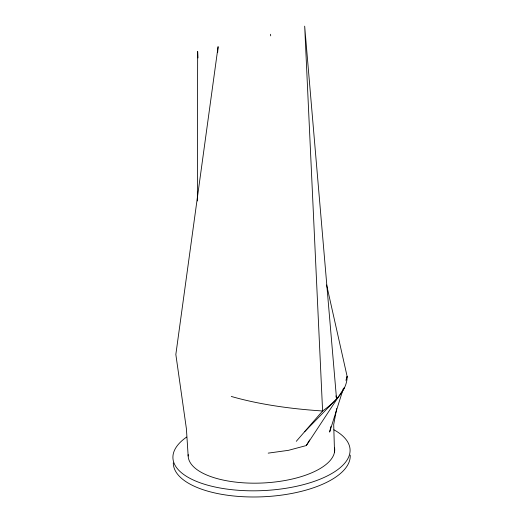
<?xml version="1.0" encoding="UTF-8"?>
<svg xmlns="http://www.w3.org/2000/svg" width="523" height="523" viewBox="0 0 523 523"><rect width="100%" height="100%" fill="white"/><g stroke="black" fill="none" stroke-linecap="round" stroke-linejoin="round"><path stroke-width="0.78" d="M197.361 200.963L197.661 51.483L197.969 57.942M217.679 52.346L218.098 46.645L175.839 354.476L186.404 428.775L188.169 456.03M336.714 408.574L333.7 424.513L334.517 452.009M330.902 426.513L329.634 432.057L343.5 388.073M345.932 380.358L347.148 376.501L326.627 284.97M268.201 453.134L288.474 450.323L306.328 445.544L309.629 439.967M346.324 377.894L347.148 376.501A210.514 68.343 -5.6 0 1 322.599 410.973L296.28 441.32M306.328 445.544L344.611 387.478M304.543 431.795L336.557 399.069L304.674 26.15L322.599 410.973A190.647 56.392 -0.4 0 1 231.29 396.441M270.424 34.257L270.711 35.865M335.975 395.859L336.557 399.069M334.596 448.002A73.344 30.386 -2.7 0 1 262.481 483.004A73.344 30.386 -2.7 0 1 188.188 454.585M333.916 429.795A88.675 36.8 -2.7 0 1 321.54 478.571A88.675 36.8 -2.7 0 1 204.755 484.331A88.675 36.8 -2.7 0 1 186.626 437.065M350.201 455.082A88.55 37.329 -2.7 0 1 262.899 496.785A88.55 37.329 -2.7 0 1 173.29 462.901"/></g></svg>
